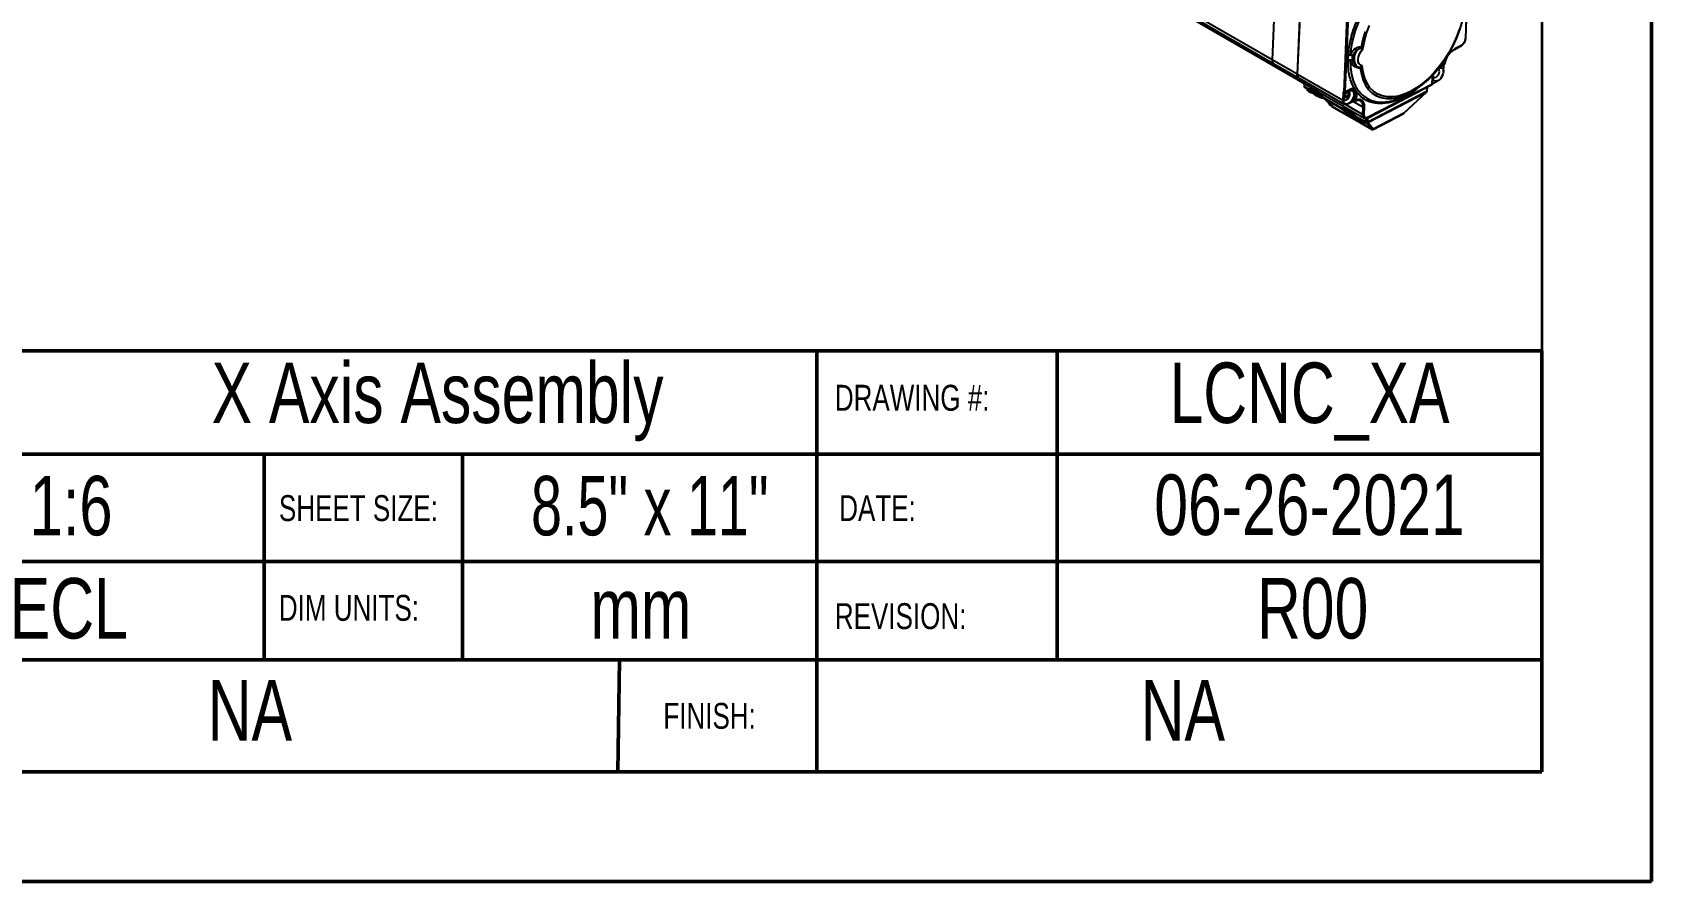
# Model space of a CAD drawing. Header units: millimetres. Extents: x 0 to 279, y 0 to 216.
# Drawn here: x 185.8 to 279.4, y 0 to 49.1 of the extents above; entities that cross this region are included whole.
import ezdxf

# ---------------------------------------------------------------- set-up
doc = ezdxf.new("R2010")
doc.units = ezdxf.units.MM
for name, color, linetype in [('PAGE_BORDER', 7, 'Continuous'), ('TITLE_BLOCK_BORDER', 7, 'Continuous'), ('TITLE_BLOCK_TEXT', 8, 'Continuous')]:
    doc.layers.add(name, color=color, linetype=linetype)
doc.styles.add('SLDTEXTSTYLE0', font='TXT', dxfattribs={"width": 0.75})
doc.styles.add('SLDTEXTSTYLE1', font='TXT', dxfattribs={"width": 0.7})

msp = doc.modelspace()

# ---------------------------------------------------------------- linework, layer by layer
at = {"color": 7, "linetype": 'Continuous', "lineweight": 50}
for p, q in [((279.4, 0), (279.4, 215.9)), ((0, 0), (279.4, 0))]:
    msp.add_line(p, q, dxfattribs=at)
at = {"color": 7, "linetype": 'Continuous', "lineweight": 25}
for p, q in [((257.455, 47.549), (250.207, 51.733)), ((250.293, 51.525), (257.541, 47.341)), ((257.665, 52.427), (257.455, 47.549)), ((259.103, 51.597), (258.893, 46.719)), ((258.928, 46.699), (259.138, 51.577)), ((251.41, 50.742), (258.658, 46.557)), ((261.778, 50.053), (261.591, 45.699)), ((261.685, 45.703), (261.872, 50.05)), ((268.65, 48.809), (268.723, 50.517)), ((268.001, 48.149), (268.354, 48.332)), ((268.37, 48.364), (268.017, 48.181)), ((258.893, 46.719), (257.455, 47.549)), ((257.541, 47.341), (258.979, 46.511)), ((267.143, 47.137), (267.396, 47.269)), ((267.362, 46.829), (267.35, 46.765)), ((267.362, 46.933), (267.376, 47.245)), ((267.368, 46.839), (267.386, 47.257)), ((267.376, 47.245), (267.377, 47.272)), ((267.386, 47.257), (267.386, 47.263)), ((258.658, 46.557), (260.096, 45.727)), ((261.533, 45.195), (258.928, 46.699)), ((259.014, 46.491), (261.619, 44.987)), ((259.314, 46.179), (259.308, 46.034)), ((259.332, 46), (259.567, 45.864)), ((259.337, 45.966), (259.613, 45.736)), ((259.579, 45.826), (259.345, 45.961)), ((259.621, 45.73), (259.345, 45.961)), ((262.998, 44.192), (266.675, 46.099)), ((266.685, 46.128), (263.014, 44.224)), ((266.423, 45.755), (266.432, 45.973)), ((266.707, 46.459), (266.694, 46.146)), ((266.713, 46.17), (266.727, 46.484)), ((266.713, 46.167), (267.065, 46.35)), ((267.124, 46.398), (267.073, 46.361)), ((259.942, 45.523), (259.582, 45.824)), ((259.613, 45.736), (259.621, 45.73)), ((259.621, 45.73), (260.017, 45.462)), ((259.674, 45.846), (260.29, 45.49)), ((259.691, 45.805), (260.307, 45.449)), ((260.017, 45.462), (259.942, 45.523)), ((260.131, 45.707), (262.771, 44.183)), ((260.131, 45.422), (260.167, 45.402)), ((260.393, 45.387), (261.453, 44.775)), ((260.4, 45.353), (260.759, 45.052)), ((260.408, 45.347), (260.767, 45.047)), ((260.409, 45.347), (260.408, 45.347)), ((260.408, 45.347), (261.464, 44.738)), ((260.695, 45.106), (260.791, 44.952)), ((260.754, 45.057), (260.782, 45.034)), ((260.767, 45.047), (260.759, 45.052)), ((261.552, 45.644), (261.533, 45.195)), ((261.599, 45.642), (261.584, 45.299)), ((261.68, 45.668), (261.945, 45.805)), ((261.961, 45.837), (261.697, 45.7)), ((261.829, 44.998), (262.182, 45.181)), ((261.926, 45.06), (262.19, 45.197)), ((262.121, 45.83), (262.12, 45.83)), ((262.182, 45.181), (262.203, 45.191)), ((262.19, 45.197), (262.212, 45.208)), ((262.209, 45.238), (262.223, 45.561)), ((262.341, 45.69), (262.228, 45.856)), ((262.266, 45.562), (262.252, 45.238)), ((262.337, 45.24), (262.351, 45.563)), ((262.985, 43.921), (266.383, 45.683)), ((266.39, 45.71), (262.993, 43.949)), ((265.06, 44.44), (266.408, 45.702)), ((266.383, 45.683), (265.075, 44.459)), ((265.286, 45.559), (265.571, 45.723)), ((266.399, 45.725), (266.39, 45.71)), ((266.403, 45.703), (266.412, 45.717)), ((260.82, 44.918), (260.905, 44.861)), ((260.905, 44.861), (263.206, 43.532)), ((260.905, 44.861), (260.909, 44.858)), ((260.909, 44.858), (263.21, 43.529)), ((261.828, 44.435), (261.468, 44.735)), ((261.56, 44.758), (262.176, 44.402)), ((261.577, 44.716), (262.193, 44.36)), ((262.017, 44.334), (262.052, 44.313)), ((262.279, 44.299), (262.868, 43.959)), ((262.285, 44.264), (262.645, 43.964)), ((262.294, 44.259), (262.881, 43.92)), ((262.294, 44.258), (262.294, 44.258)), ((262.294, 44.258), (262.653, 43.958)), ((262.703, 44.809), (262.685, 44.391)), ((262.779, 44.389), (262.797, 44.807)), ((263.29, 43.528), (265.062, 44.446)), ((265.075, 44.459), (263.303, 43.54)), ((262.64, 43.969), (262.665, 43.948)), ((262.881, 43.92), (262.888, 43.914)), ((263.206, 43.532), (262.888, 43.914)), ((262.993, 43.949), (262.985, 43.955)), ((263.303, 43.54), (262.985, 43.921)), ((263.21, 43.529), (263.206, 43.532))]:
    msp.add_line(p, q, dxfattribs=at)
at = {"color": 8, "linetype": 'Continuous', "lineweight": 25}
for p, q in [((268.703, 50.471), (268.63, 48.785)), ((267.412, 47.301), (267.173, 47.177)), ((259.332, 46), (259.339, 46.164)), ((259.345, 45.961), (259.337, 45.966)), ((266.409, 45.961), (266.399, 45.725)), ((266.714, 46.18), (266.984, 46.32)), ((260.002, 45.596), (259.889, 45.691)), ((260.796, 44.965), (260.73, 45.077)), ((261.599, 45.357), (261.609, 45.351)), ((261.859, 45.529), (261.609, 45.351)), ((261.65, 45.66), (261.634, 45.651)), ((262.685, 44.391), (261.687, 44.968)), ((262.703, 44.809), (262.118, 45.148)), ((261.538, 44.725), (261.569, 44.725)), ((261.887, 44.508), (261.774, 44.602)), ((262.868, 43.959), (262.876, 44.161)), ((262.985, 43.955), (262.995, 44.191)), ((262.653, 43.958), (262.645, 43.964))]:
    msp.add_line(p, q, dxfattribs=at)
at = {"color": 8, "linetype": 'Continuous', "lineweight": 25, "flags": 128}
for points in [[(268.218, 52.898), (268.11, 53.053), (267.893, 53.284), (267.643, 53.465), (267.363, 53.594), (267.055, 53.669), (266.725, 53.689), (266.377, 53.653), (266.014, 53.564), (265.643, 53.42), (265.266, 53.225), (264.89, 52.981), (264.519, 52.69), (264.158, 52.357), (263.811, 51.986), (263.483, 51.582), (263.178, 51.15), (262.901, 50.695), (262.654, 50.224), (262.441, 49.742), (262.265, 49.255), (262.127, 48.771), (262.03, 48.294), (261.975, 47.832)], [(261.962, 47.523), (261.979, 47.098), (262.038, 46.703), (262.139, 46.342), (262.281, 46.021), (262.461, 45.742), (262.678, 45.511), (262.928, 45.33), (263.209, 45.201), (263.516, 45.126), (263.808, 45.106)], [(262.551, 47.082), (262.613, 46.714), (262.715, 46.38), (262.857, 46.085), (263.035, 45.833), (263.248, 45.628), (263.493, 45.472), (263.766, 45.367), (264.063, 45.315), (264.382, 45.316), (264.524, 45.334)], [(262.223, 45.561), (262.22, 45.637), (262.204, 45.702), (262.175, 45.756), (262.135, 45.795), (262.086, 45.819), (262.028, 45.825), (261.965, 45.815), (261.929, 45.802)]]:
    msp.add_lwpolyline(points, dxfattribs=at)
at = {"color": 7, "linetype": 'Continuous', "lineweight": 25, "flags": 128}
for points in [[(264.524, 45.334), (264.716, 45.372), (265.062, 45.479), (265.416, 45.638), (265.771, 45.847), (266.123, 46.101), (266.468, 46.398), (266.801, 46.734), (267.117, 47.104), (267.412, 47.504), (267.681, 47.926), (267.922, 48.367), (268.131, 48.82), (268.304, 49.278), (268.441, 49.735), (268.538, 50.186)], [(262.836, 49.189), (262.7, 48.731), (262.603, 48.281)], [(268.29, 49.337), (268.125, 48.883), (267.923, 48.434), (267.689, 47.996), (267.425, 47.575), (267.136, 47.177), (266.825, 46.808), (266.496, 46.473), (266.155, 46.177), (265.806, 45.924), (265.454, 45.717), (265.105, 45.56), (264.762, 45.455), (264.432, 45.402), (264.118, 45.404), (263.825, 45.46), (263.557, 45.569), (263.318, 45.729), (263.112, 45.939), (262.941, 46.195), (262.807, 46.494), (262.713, 46.831), (262.661, 47.202)], [(262.703, 48.193), (262.791, 48.638), (262.919, 49.09), (263.085, 49.544)], [(262.661, 47.202), (262.559, 47.235), (262.483, 47.311), (262.438, 47.424), (262.427, 47.566), (262.451, 47.725), (262.508, 47.891), (262.594, 48.051), (262.703, 48.193)], [(266.76, 46.61), (266.764, 46.599), (266.801, 46.548), (266.86, 46.531), (266.932, 46.551), (267.005, 46.606), (267.068, 46.686), (267.112, 46.779), (267.13, 46.872)], [(267.13, 46.872), (267.119, 46.95), (267.081, 47.001), (267.045, 47.016)], [(267.097, 47.079), (267.134, 47.093), (267.242, 47.096), (267.322, 47.04), (267.362, 46.933)], [(266.984, 46.32), (266.876, 46.317), (266.796, 46.373), (266.756, 46.48), (266.762, 46.621), (266.792, 46.724)], [(259.461, 45.863), (259.489, 45.786), (259.57, 45.717)], [(259.57, 45.717), (259.692, 45.669), (259.722, 45.662)], [(261.812, 44.999), (261.755, 44.976), (261.701, 44.968), (261.651, 44.973), (261.608, 44.994), (261.574, 45.027), (261.549, 45.074), (261.536, 45.13), (261.533, 45.195)], [(261.581, 45.295), (261.586, 45.277), (261.624, 45.226), (261.683, 45.209), (261.754, 45.229), (261.827, 45.284), (261.89, 45.364), (261.934, 45.457), (261.952, 45.55)], [(261.584, 45.299), (261.636, 45.454), (261.724, 45.597), (261.837, 45.709), (261.957, 45.771), (262.064, 45.774), (262.145, 45.718), (262.185, 45.611), (262.179, 45.469), (262.127, 45.315), (262.039, 45.171), (261.926, 45.06)], [(261.952, 45.55), (261.941, 45.628), (261.904, 45.679), (261.845, 45.696), (261.815, 45.692)], [(261.847, 45.491), (261.84, 45.495), (261.835, 45.499), (261.832, 45.502), (261.831, 45.505), (261.831, 45.507), (261.833, 45.509), (261.837, 45.51), (261.842, 45.51)], [(262.117, 45.837), (262.132, 45.833), (262.156, 45.822)], [(262.797, 44.807), (262.794, 44.922), (262.772, 45.024), (262.734, 45.11), (262.679, 45.178), (262.611, 45.225), (262.53, 45.249), (262.44, 45.251), (262.343, 45.23)], [(262.528, 45.195), (262.529, 45.194), (262.549, 45.184)]]:
    msp.add_lwpolyline(points, dxfattribs=at)
at = {"color": 8, "linetype": 'Continuous', "lineweight": 25}
for centre, radius, start, end in [((268.619, 48.814), 0.031, 291.2139, 351.51063), ((267.982, 48.179), 0.0355, 302.75265, 3.26439), ((268.335, 48.362), 0.0354, 302.22647, 3.3085), ((267.355, 46.84), 0.0131, 302.58931, 354.75139), ((267.37, 47.26), 0.0155, 291.21521, 351.49712), ((267.376, 47.299), 0.036, 302.78787, 2.7471), ((259.099, 46.683), 0.21, 169.91545, 235.06862), ((258.957, 46.834), 0.131, 240.72149, 257.44861), ((259.348, 46.037), 0.04, 183.9924, 247.20553), ((260.212, 45.894), 0.203, 173.93727, 235.43346), ((266.682, 46.174), 0.031, 291.15252, 351.57201), ((267.057, 46.364), 0.0157, 300.12207, 351.79176), ((259.717, 45.839), 0.0432, 170.96474, 233.87318), ((259.975, 45.591), 0.075, 244.02481, 312.47249), ((260.34, 45.784), 0.377, 204.4965, 272.62864), ((260.332, 45.483), 0.0422, 170.0339, 233.97808), ((261.633, 45.694), 0.0337, 184.69545, 249.6487), ((261.661, 45.698), 0.036, 302.69798, 2.75414), ((261.925, 45.835), 0.036, 302.78787, 2.7471), ((262.173, 45.195), 0.0172, 301.35495, 4.18002), ((262.291, 45.23), 0.0396, 168.07199, 244.2646), ((262.312, 44.867), 0.395, 351.56926, 53.26866), ((265.958, 44.956), 0.869, 59.17303, 60.18119), ((266.385, 45.761), 0.0388, 291.2139, 351.51063), ((265.966, 44.971), 0.869, 59.17303, 60.18119), ((261.601, 44.75), 0.042, 169.93312, 234.9048), ((261.86, 44.505), 0.0774, 245.23937, 311.19624), ((262.225, 44.696), 0.377, 204.4965, 272.62864), ((262.217, 44.395), 0.0422, 170.0339, 233.97808), ((262.892, 44.355), 0.21, 169.91232, 235.09765), ((262.979, 44.222), 0.0354, 302.25754, 3.30591), ((265.047, 44.476), 0.0331, 297.8819, 329.33664)]:
    msp.add_arc(centre, radius, start, end, dxfattribs=at)
at = {"color": 7, "linetype": 'Continuous', "lineweight": 25}
for centre, radius, start, end in [((262.848, 47.611), 1.011, 168.53712, 186.53934), ((261.956, 47.581), 0.251, 85.62659, 113.05523), ((261.927, 47.484), 0.335, 61.06474, 102.07324), ((262.915, 47.61), 0.842, 168.53712, 186.53934), ((262.987, 47.612), 0.797, 144.03414, 211.04232), ((261.892, 47.834), 0.513, 28.74077, 45.3056), ((263.308, 47.914), 0.795, 152.55165, 159.00292), ((268.668, 47.099), 1.263, 121.01966, 170.20906), ((257.668, 47.515), 0.216, 170.96474, 233.87318), ((257.662, 47.513), 0.21, 169.93312, 234.9048), ((261.976, 47.309), 0.23, 63.64514, 125.23795), ((261.955, 47.282), 0.242, 88.4429, 117.41725), ((262.287, 47.091), 0.112, 81.30559, 134.72427), ((262.399, 47.014), 0.166, 24.26177, 43.60761), ((267.399, 47.324), 0.0267, 300.38171, 337.08585), ((258.78, 46.727), 0.209, 174.9169, 234.30296), ((258.774, 46.724), 0.203, 173.95253, 235.26733), ((259.141, 46.665), 0.216, 170.96474, 233.87318), ((259.391, 46.03), 0.0833, 177.53823, 230.13601), ((259.379, 45.994), 0.0469, 172.8239, 224.75174), ((260.253, 45.877), 0.209, 174.9169, 234.30296), ((266.665, 46.148), 0.0286, 314.5897, 355.19508), ((266.696, 46.488), 0.031, 291.15252, 351.57201), ((266.661, 46.937), 0.71, 310.66764, 345.96498), ((266.744, 46.886), 0.618, 307.92368, 348.70894), ((260.063, 45.532), 0.0833, 236.23842, 282.36935), ((260.866, 44.988), 0.0833, 205.79258, 235.88364), ((261.558, 45.244), 0.0549, 242.62426, 288.46891), ((261.577, 45.691), 0.0537, 242.24588, 294.34616), ((261.748, 45.155), 0.167, 186.4788, 283.43268), ((261.735, 45.137), 0.153, 180.22218, 289.6893), ((261.627, 45.717), 0.0407, 206.69885, 224.29993), ((261.633, 45.696), 0.0341, 178.30583, 188.53271), ((261.658, 45.651), 0.0235, 155.09517, 179.01895), ((261.692, 45.706), 0.00744, 201.84457, 306.94612), ((261.821, 45.011), 0.0157, 300.12207, 351.79176), ((261.623, 45.596), 0.247, 334.81705, 23.74683), ((262.074, 45.526), 0.319, 93.65869, 119.00677), ((261.932, 45.832), 0.0302, 246.08415, 295.37601), ((262.171, 45.884), 0.0637, 256.95473, 334.30756), ((262.193, 45.207), 0.0187, 299.94458, 1.08214), ((262.231, 45.188), 0.0544, 67.74017, 114.11983), ((262.3, 45.232), 0.0912, 176.72954, 195.64899), ((262.245, 45.512), 0.0544, 67.74017, 114.11983), ((262.293, 45.339), 0.109, 247.74017, 294.11983), ((262.284, 45.759), 0.089, 251.66746, 309.41224), ((261.844, 45.584), 0.422, 356.99107, 12.36972), ((262.307, 45.663), 0.109, 247.74017, 294.11983), ((262.346, 45.238), 0.00855, 168.67303, 249.59869), ((261.876, 45.588), 0.476, 356.99107, 12.36972), ((263.698, 48.102), 2.998, 272.10537, 301.98987), ((266.333, 45.711), 0.0572, 330.20297, 359.12928), ((266.331, 45.744), 0.0833, 313.10467, 329.94294), ((266.34, 45.759), 0.0833, 329.94294, 357.53823), ((262.735, 44.486), 0.107, 242.24588, 294.34616), ((262.753, 44.904), 0.107, 242.24588, 294.34616), ((262.662, 43.905), 0.0469, 172.8239, 224.75174), ((262.914, 43.953), 0.0469, 172.8239, 224.75174), ((262.93, 44.077), 0.134, 242.24588, 294.34616), ((262.914, 43.995), 0.082, 246.41472, 330.98793), ((262.921, 43.989), 0.082, 246.41472, 330.98793), ((262.936, 43.95), 0.0572, 330.20297, 359.12928), ((263.275, 43.557), 0.0331, 297.8819, 329.33664)]:
    msp.add_arc(centre, radius, start, end, dxfattribs=at)
for points, knots in [([(261.857, 47.812), (261.873, 47.971), (261.905, 48.29), (262.011, 48.793), (262.158, 49.307), (262.352, 49.828), (262.585, 50.344), (262.853, 50.841), (263.15, 51.317), (263.369, 51.609), (263.478, 51.754)], [0, 0, 0, 0, 0.123286, 0.246553, 0.373296, 0.5, 0.626743, 0.753448, 0.876733, 1, 1, 1, 1]), ([(268.63, 48.785), (268.625, 48.746), (268.618, 48.687), (268.584, 48.603), (268.561, 48.56), (268.548, 48.539), (268.547, 48.537), (268.521, 48.497), (268.478, 48.443), (268.432, 48.404), (268.408, 48.387), (268.393, 48.376), (268.378, 48.368), (268.37, 48.364)], [0, 0, 0, 0, 0.239396, 0.369568, 0.499903, 0.500532, 0.505193, 0.517877, 0.759375, 0.879575, 0.885602, 0.93951, 1, 1, 1, 1]), ([(268.525, 48.487), (268.549, 48.521), (268.6, 48.597), (268.64, 48.712), (268.647, 48.783), (268.65, 48.809)], [0, 0, 0, 0, 0.343358, 0.753371, 1, 1, 1, 1]), ([(261.975, 47.832), (262.006, 47.9), (262.068, 48.038), (262.191, 48.145), (262.253, 48.198)], [0, 0, 0, 0, 0.499327, 1, 1, 1, 1]), ([(262.342, 48.08), (262.284, 48.036), (262.173, 47.95), (262.117, 47.833), (262.09, 47.778)], [0, 0, 0, 0, 0.52405, 1, 1, 1, 1]), ([(262.253, 48.198), (262.279, 48.217), (262.329, 48.252), (262.417, 48.287), (262.495, 48.3), (262.558, 48.295), (262.588, 48.285), (262.603, 48.281)], [0, 0, 0, 0, 0.260979, 0.499861, 0.750194, 0.878746, 1, 1, 1, 1]), ([(262.566, 48.199), (262.557, 48.2), (262.539, 48.202), (262.499, 48.194), (262.425, 48.161), (262.376, 48.113), (262.342, 48.08)], [0, 0, 0, 0, 0.097616, 0.214511, 0.460745, 1, 1, 1, 1]), ([(262.703, 48.193), (262.683, 48.191), (262.643, 48.187), (262.591, 48.195), (262.566, 48.199)], [0, 0, 0, 0, 0.516283, 1, 1, 1, 1]), ([(262.603, 48.281), (262.623, 48.266), (262.665, 48.234), (262.69, 48.207), (262.703, 48.193)], [0, 0, 0, 0, 0.480833, 1, 1, 1, 1]), ([(267.44, 47.317), (267.446, 47.347), (267.462, 47.435), (267.517, 47.587), (267.575, 47.714), (267.616, 47.77), (267.618, 47.773)], [0, 0, 0, 0, 0.200825, 0.588299, 0.977647, 1, 1, 1, 1]), ([(267.618, 47.773), (267.653, 47.824), (267.726, 47.93), (267.855, 48.056), (267.949, 48.122), (267.996, 48.146), (268.001, 48.149)], [0, 0, 0, 0, 0.31599, 0.65018, 0.964594, 1, 1, 1, 1]), ([(268.354, 48.332), (268.373, 48.344), (268.429, 48.377), (268.491, 48.432), (268.521, 48.481), (268.525, 48.487)], [0, 0, 0, 0, 0.316427, 0.906469, 1, 1, 1, 1]), ([(262.228, 45.856), (262.168, 45.967), (262.048, 46.188), (261.929, 46.585), (261.853, 47.018), (261.847, 47.337), (261.844, 47.496)], [0, 0, 0, 0, 0.249052, 0.499997, 0.750018, 1, 1, 1, 1]), ([(262.209, 47.17), (262.151, 47.221), (262.037, 47.322), (261.987, 47.456), (261.962, 47.523)], [0, 0, 0, 0, 0.500493, 1, 1, 1, 1]), ([(262.078, 47.515), (262.1, 47.458), (262.147, 47.34), (262.25, 47.249), (262.304, 47.202)], [0, 0, 0, 0, 0.47595, 1, 1, 1, 1]), ([(262.551, 47.082), (262.536, 47.078), (262.505, 47.071), (262.441, 47.071), (262.364, 47.086), (262.28, 47.12), (262.233, 47.153), (262.209, 47.17)], [0, 0, 0, 0, 0.122233, 0.252767, 0.503672, 0.740978, 1, 1, 1, 1]), ([(262.304, 47.202), (262.336, 47.179), (262.382, 47.145), (262.453, 47.127), (262.492, 47.124), (262.511, 47.127), (262.52, 47.128)], [0, 0, 0, 0, 0.537778, 0.784243, 0.901855, 1, 1, 1, 1]), ([(262.52, 47.128), (262.546, 47.137), (262.599, 47.154), (262.64, 47.186), (262.661, 47.202)], [0, 0, 0, 0, 0.483717, 1, 1, 1, 1]), ([(262.661, 47.202), (262.646, 47.177), (262.618, 47.127), (262.573, 47.097), (262.551, 47.082)], [0, 0, 0, 0, 0.519167, 1, 1, 1, 1]), ([(267.362, 46.933), (267.363, 46.924), (267.365, 46.907), (267.365, 46.884), (267.364, 46.864), (267.363, 46.847), (267.362, 46.835), (267.362, 46.829)], [0, 0, 0, 0, 0.263362, 0.528593, 0.670872, 0.835296, 1, 1, 1, 1]), ([(267.396, 47.269), (267.403, 47.273), (267.418, 47.283), (267.433, 47.303), (267.439, 47.317), (267.441, 47.322)], [0, 0, 0, 0, 0.365213, 0.758244, 1, 1, 1, 1]), ([(267.424, 47.313), (267.428, 47.315), (267.437, 47.318), (267.443, 47.326), (267.441, 47.336), (267.433, 47.343), (267.429, 47.347)], [0, 0, 0, 0, 0.245647, 0.494096, 0.745504, 1, 1, 1, 1]), ([(267.439, 47.32), (267.439, 47.319), (267.439, 47.316), (267.433, 47.314), (267.426, 47.313), (267.424, 47.313)], [0, 0, 0, 0, 0.133962, 0.626345, 1, 1, 1, 1]), ([(266.671, 46.098), (266.673, 46.098), (266.678, 46.1), (266.684, 46.111), (266.685, 46.122), (266.685, 46.128)], [0, 0, 0, 0, 0.159375, 0.585214, 1, 1, 1, 1]), ([(266.677, 46.1), (266.683, 46.106), (266.696, 46.118), (266.71, 46.143), (266.712, 46.162), (266.713, 46.17)], [0, 0, 0, 0, 0.293137, 0.682456, 1, 1, 1, 1]), ([(266.685, 46.128), (266.686, 46.124), (266.687, 46.116), (266.685, 46.106), (266.68, 46.104), (266.678, 46.103)], [0, 0, 0, 0, 0.339602, 0.788448, 1, 1, 1, 1]), ([(266.748, 46.665), (266.746, 46.659), (266.72, 46.588), (266.713, 46.52), (266.707, 46.459)], [0, 0, 0, 0, 0.094705, 1, 1, 1, 1]), ([(267.073, 46.361), (267.065, 46.357), (267.049, 46.348), (267.026, 46.336), (267.005, 46.327), (266.991, 46.322), (266.984, 46.32)], [0, 0, 0, 0, 0.263187, 0.527527, 0.763187, 1, 1, 1, 1]), ([(259.565, 45.839), (259.57, 45.835), (259.577, 45.83), (259.594, 45.823), (259.62, 45.818), (259.654, 45.821), (259.678, 45.81), (259.69, 45.805)], [0, 0, 0, 0, 0.137974, 0.208659, 0.357514, 0.666328, 1, 1, 1, 1]), ([(259.567, 45.864), (259.567, 45.864), (259.569, 45.863), (259.573, 45.863), (259.58, 45.863), (259.595, 45.866), (259.625, 45.867), (259.655, 45.854), (259.674, 45.846)], [0, 0, 0, 0, 0.006443, 0.040921, 0.125461, 0.209052, 0.502207, 1, 1, 1, 1]), ([(259.579, 45.826), (259.576, 45.829), (259.571, 45.834), (259.567, 45.847), (259.567, 45.858), (259.567, 45.864)], [0, 0, 0, 0, 0.3337, 0.611807, 1, 1, 1, 1]), ([(259.582, 45.824), (259.581, 45.824), (259.58, 45.825), (259.579, 45.826), (259.579, 45.826), (259.579, 45.826)], [0, 0, 0, 0, 0.5927798, 0.813426, 1, 1, 1, 1]), ([(259.582, 45.824), (259.584, 45.823), (259.588, 45.821), (259.597, 45.817), (259.606, 45.815), (259.613, 45.813), (259.617, 45.813), (259.618, 45.813), (259.619, 45.813), (259.619, 45.813), (259.619, 45.813), (259.619, 45.813), (259.631, 45.812), (259.642, 45.812), (259.653, 45.813)], [0, 0, 0, 0, 0.1291505, 0.2147984, 0.4147051, 0.4851229, 0.5210122, 0.5400745, 0.5498018, 0.5510257, 0.5516382, 0.551737, 0.5530145, 1, 1, 1, 1]), ([(259.666, 45.813), (259.664, 45.813), (259.66, 45.812), (259.656, 45.813), (259.653, 45.813)], [0, 0, 0, 0, 0.312874, 1, 1, 1, 1]), ([(260, 45.622), (259.999, 45.616), (259.996, 45.578), (260.032, 45.515), (260.07, 45.462), (260.101, 45.444), (260.104, 45.442)], [0, 0, 0, 0, 0.085446, 0.516634, 0.963635, 1, 1, 1, 1]), ([(260.193, 45.39), (260.195, 45.389), (260.235, 45.366), (260.31, 45.349), (260.382, 45.348), (260.405, 45.348)], [0, 0, 0, 0, 0.032388, 0.685489, 1, 1, 1, 1]), ([(260.29, 45.49), (260.309, 45.477), (260.337, 45.457), (260.363, 45.425), (260.374, 45.41), (260.381, 45.401), (260.387, 45.393), (260.391, 45.389), (260.392, 45.388), (260.393, 45.387), (260.393, 45.387)], [0, 0, 0, 0, 0.497705, 0.748642, 0.791452, 0.874487, 0.958919, 0.984618, 0.993517, 1, 1, 1, 1]), ([(260.307, 45.449), (260.321, 45.441), (260.342, 45.428), (260.368, 45.404), (260.376, 45.39), (260.381, 45.382)], [0, 0, 0, 0, 0.485356, 0.719786, 1, 1, 1, 1]), ([(260.381, 45.382), (260.381, 45.382), (260.383, 45.377), (260.385, 45.371), (260.39, 45.364), (260.394, 45.358), (260.399, 45.353), (260.405, 45.349), (260.409, 45.347)], [0, 0, 0, 0, 0.046514, 0.284468, 0.464069, 0.609409, 0.729072, 1, 1, 1, 1]), ([(260.393, 45.387), (260.394, 45.38), (260.395, 45.369), (260.4, 45.356), (260.405, 45.35), (260.408, 45.347)], [0, 0, 0, 0, 0.388333, 0.666405, 1, 1, 1, 1]), ([(260.409, 45.347), (260.409, 45.347), (260.409, 45.347), (260.409, 45.347), (260.408, 45.347)], [0, 0, 0, 0, 0.502367, 1, 1, 1, 1]), ([(260.767, 45.047), (260.805, 45.014), (260.881, 44.948), (260.93, 44.89), (260.916, 44.878), (260.871, 44.893), (260.837, 44.91), (260.82, 44.918)], [0, 0, 0, 0, 0.276487, 0.552324, 0.797194, 0.901534, 1, 1, 1, 1]), ([(260.792, 44.952), (260.791, 44.953), (260.789, 44.956), (260.793, 44.961), (260.796, 44.965)], [0, 0, 0, 0, 0.313793, 1, 1, 1, 1]), ([(261.591, 45.699), (261.581, 45.694), (261.567, 45.686), (261.555, 45.665), (261.553, 45.651), (261.552, 45.644)], [0, 0, 0, 0, 0.499643, 0.758209, 1, 1, 1, 1]), ([(261.575, 45.192), (261.575, 45.198), (261.575, 45.209), (261.575, 45.23), (261.577, 45.254), (261.581, 45.279), (261.583, 45.294), (261.584, 45.299)], [0, 0, 0, 0, 0.164416, 0.32912, 0.592279, 0.856682, 1, 1, 1, 1]), ([(261.582, 45.136), (261.58, 45.145), (261.577, 45.163), (261.576, 45.182), (261.575, 45.192)], [0, 0, 0, 0, 0.4978978, 1, 1, 1, 1]), ([(261.591, 45.699), (261.592, 45.699), (261.595, 45.699), (261.598, 45.698), (261.599, 45.697)], [0, 0, 0, 0, 0.53686, 1, 1, 1, 1]), ([(261.599, 45.642), (261.598, 45.649), (261.594, 45.666), (261.597, 45.681), (261.598, 45.689)], [0, 0, 0, 0, 0.42174, 1, 1, 1, 1]), ([(261.598, 45.689), (261.598, 45.69), (261.598, 45.691), (261.599, 45.691), (261.599, 45.691), (261.6, 45.691), (261.6, 45.691), (261.6, 45.691)], [0, 0, 0, 0, 0.672578, 0.86906, 0.939725, 0.97061, 1, 1, 1, 1]), ([(261.599, 45.697), (261.606, 45.695), (261.62, 45.69), (261.645, 45.69), (261.668, 45.694), (261.679, 45.7), (261.685, 45.703)], [0, 0, 0, 0, 0.259845, 0.513049, 0.759726, 1, 1, 1, 1]), ([(261.685, 45.703), (261.681, 45.7), (261.672, 45.693), (261.653, 45.687), (261.632, 45.685), (261.613, 45.687), (261.604, 45.69), (261.6, 45.691)], [0, 0, 0, 0, 0.168775, 0.391842, 0.668391, 0.827478, 1, 1, 1, 1]), ([(261.609, 45.351), (261.658, 45.362), (261.733, 45.378), (261.804, 45.428), (261.834, 45.464), (261.843, 45.482), (261.847, 45.491)], [0, 0, 0, 0, 0.506837, 0.782446, 0.897389, 1, 1, 1, 1]), ([(261.622, 45.663), (261.63, 45.661), (261.645, 45.657), (261.665, 45.661), (261.676, 45.666), (261.68, 45.668)], [0, 0, 0, 0, 0.399158, 0.785601, 1, 1, 1, 1]), ([(261.842, 45.51), (261.831, 45.493), (261.809, 45.46), (261.777, 45.438), (261.761, 45.428)], [0, 0, 0, 0, 0.520434, 1, 1, 1, 1]), ([(261.836, 45.009), (261.828, 45.006), (261.811, 44.999), (261.795, 44.995), (261.786, 44.993)], [0, 0, 0, 0, 0.497885, 1, 1, 1, 1]), ([(261.926, 45.06), (261.918, 45.054), (261.902, 45.043), (261.879, 45.03), (261.857, 45.018), (261.843, 45.012), (261.836, 45.009)], [0, 0, 0, 0, 0.263372, 0.528613, 0.763904, 1, 1, 1, 1]), ([(262.228, 45.856), (262.21, 45.864), (262.188, 45.874), (262.146, 45.881), (262.081, 45.885), (262.011, 45.857), (261.961, 45.837)], [0, 0, 0, 0, 0.25043, 0.292267, 0.501113, 1, 1, 1, 1]), ([(262.156, 45.822), (262.18, 45.805), (262.226, 45.771), (262.246, 45.707), (262.256, 45.675)], [0, 0, 0, 0, 0.501698, 1, 1, 1, 1]), ([(262.186, 45.193), (262.193, 45.195), (262.206, 45.2), (262.238, 45.202), (262.264, 45.199), (262.281, 45.197)], [0, 0, 0, 0, 0.237548, 0.495781, 1, 1, 1, 1]), ([(262.195, 45.679), (262.195, 45.679), (262.21, 45.657), (262.214, 45.607), (262.213, 45.559), (262.213, 45.549)], [0, 0, 0, 0, 0.000188, 0.796516, 1, 1, 1, 1]), ([(262.28, 45.193), (262.266, 45.197), (262.242, 45.203), (262.221, 45.206), (262.212, 45.208)], [0, 0, 0, 0, 0.584354, 1, 1, 1, 1]), ([(262.285, 45.192), (262.289, 45.191), (262.297, 45.19), (262.311, 45.191), (262.32, 45.198), (262.325, 45.202)], [0, 0, 0, 0, 0.283436, 0.544941, 1, 1, 1, 1]), ([(262.323, 45.198), (262.318, 45.195), (262.308, 45.189), (262.296, 45.192), (262.291, 45.193)], [0, 0, 0, 0, 0.496949, 1, 1, 1, 1]), ([(262.307, 45.191), (262.329, 45.197), (262.392, 45.216), (262.47, 45.219), (262.513, 45.197), (262.528, 45.189)], [0, 0, 0, 0, 0.248661, 0.729745, 1, 1, 1, 1]), ([(261.451, 44.75), (261.455, 44.747), (261.463, 44.742), (261.48, 44.735), (261.505, 44.73), (261.539, 44.732), (261.563, 44.722), (261.576, 44.716)], [0, 0, 0, 0, 0.137974, 0.208659, 0.357514, 0.666328, 1, 1, 1, 1]), ([(261.453, 44.775), (261.453, 44.769), (261.452, 44.759), (261.457, 44.746), (261.461, 44.74), (261.464, 44.738)], [0, 0, 0, 0, 0.388193, 0.6663, 1, 1, 1, 1]), ([(261.453, 44.775), (261.453, 44.775), (261.455, 44.774), (261.459, 44.774), (261.466, 44.775), (261.481, 44.777), (261.511, 44.779), (261.541, 44.766), (261.56, 44.758)], [0, 0, 0, 0, 0.006443, 0.040921, 0.125461, 0.209052, 0.502207, 1, 1, 1, 1]), ([(261.464, 44.738), (261.464, 44.737), (261.465, 44.737), (261.466, 44.736), (261.467, 44.736), (261.468, 44.735)], [0, 0, 0, 0, 0.185176, 0.40458, 1, 1, 1, 1]), ([(261.468, 44.735), (261.47, 44.734), (261.474, 44.732), (261.483, 44.728), (261.491, 44.726), (261.499, 44.725), (261.502, 44.725), (261.504, 44.724), (261.505, 44.724), (261.505, 44.724), (261.505, 44.724), (261.505, 44.724), (261.516, 44.723), (261.527, 44.724), (261.538, 44.725)], [0, 0, 0, 0, 0.12915, 0.214798, 0.414705, 0.485123, 0.521012, 0.540074, 0.549802, 0.551026, 0.551638, 0.551737, 0.553014, 1, 1, 1, 1]), ([(261.551, 44.725), (261.55, 44.724), (261.546, 44.724), (261.541, 44.724), (261.538, 44.724)], [0, 0, 0, 0, 0.332785, 1, 1, 1, 1]), ([(262.629, 43.872), (262.601, 43.888), (262.545, 43.921), (262.445, 43.985), (262.335, 44.058), (262.175, 44.168), (261.988, 44.305), (261.881, 44.391), (261.828, 44.435)], [0, 0, 0, 0, 0.09612, 0.196255, 0.311219, 0.438754, 0.719159, 1, 1, 1, 1]), ([(261.885, 44.533), (261.885, 44.527), (261.882, 44.49), (261.918, 44.426), (261.955, 44.373), (261.987, 44.355), (261.989, 44.354)], [0, 0, 0, 0, 0.085446, 0.516634, 0.963635, 1, 1, 1, 1]), ([(262.079, 44.302), (262.081, 44.3), (262.12, 44.277), (262.196, 44.26), (262.267, 44.26), (262.291, 44.26)], [0, 0, 0, 0, 0.032388, 0.685489, 1, 1, 1, 1]), ([(262.176, 44.402), (262.194, 44.388), (262.222, 44.368), (262.248, 44.337), (262.26, 44.321), (262.267, 44.313), (262.273, 44.305), (262.277, 44.3), (262.278, 44.299), (262.279, 44.299), (262.279, 44.299)], [0, 0, 0, 0, 0.497705, 0.748642, 0.791452, 0.874487, 0.958919, 0.984618, 0.993517, 1, 1, 1, 1]), ([(262.192, 44.361), (262.207, 44.352), (262.228, 44.339), (262.253, 44.315), (262.262, 44.301), (262.266, 44.294)], [0, 0, 0, 0, 0.485356, 0.719786, 1, 1, 1, 1]), ([(262.266, 44.294), (262.267, 44.293), (262.268, 44.289), (262.271, 44.282), (262.275, 44.275), (262.279, 44.27), (262.285, 44.264), (262.29, 44.261), (262.294, 44.258)], [0, 0, 0, 0, 0.046514, 0.284468, 0.464069, 0.609409, 0.729072, 1, 1, 1, 1]), ([(262.279, 44.299), (262.279, 44.292), (262.28, 44.281), (262.286, 44.267), (262.291, 44.262), (262.294, 44.259)], [0, 0, 0, 0, 0.388333, 0.666405, 1, 1, 1, 1]), ([(262.294, 44.258), (262.294, 44.258), (262.294, 44.258), (262.294, 44.258), (262.294, 44.259)], [0, 0, 0, 0, 0.502367, 1, 1, 1, 1]), ([(262.772, 44.184), (262.801, 44.172), (262.859, 44.149), (262.939, 44.165), (262.984, 44.186), (262.998, 44.192)], [0, 0, 0, 0, 0.4095066, 0.8265926, 1, 1, 1, 1]), ([(263.014, 44.224), (262.983, 44.212), (262.935, 44.193), (262.879, 44.2), (262.854, 44.211), (262.842, 44.22), (262.841, 44.221), (262.819, 44.237), (262.794, 44.273), (262.783, 44.32), (262.78, 44.345), (262.779, 44.362), (262.779, 44.379), (262.779, 44.389)], [0, 0, 0, 0, 0.239396, 0.369568, 0.499903, 0.500532, 0.505193, 0.517877, 0.759375, 0.879575, 0.885602, 0.93951, 1, 1, 1, 1]), ([(262.653, 43.958), (262.695, 43.921), (262.781, 43.847), (262.816, 43.798), (262.797, 43.791), (262.759, 43.804), (262.703, 43.83), (262.653, 43.858), (262.629, 43.872)], [0, 0, 0, 0, 0.280849, 0.561262, 0.6888, 0.803768, 0.906667, 1, 1, 1, 1])]:
    msp.add_open_spline(points, degree=3, knots=knots, dxfattribs=at)
for points in [[(262.09, 47.778), (262.073, 47.789), (262.04, 47.812), (261.996, 47.825), (261.975, 47.832)], [(261.962, 47.523), (261.984, 47.526), (262.027, 47.531), (262.061, 47.52), (262.078, 47.515)], [(260.796, 44.965), (260.798, 44.955), (260.801, 44.936), (260.814, 44.924), (260.82, 44.918)], [(261.634, 45.651), (261.628, 45.648), (261.616, 45.643), (261.605, 45.642), (261.599, 45.642)], [(262.888, 43.914), (262.896, 43.91), (262.911, 43.902), (262.938, 43.9), (262.964, 43.906), (262.978, 43.916), (262.985, 43.921)], [(263.206, 43.532), (263.214, 43.528), (263.229, 43.521), (263.256, 43.519), (263.282, 43.525), (263.296, 43.535), (263.303, 43.54)]]:
    msp.add_open_spline(points, degree=3, dxfattribs=at)
at = {"color": 8, "linetype": 'Continuous', "lineweight": 25}
for points, knots in [([(265.948, 45.985), (265.849, 45.901), (265.538, 45.634), (264.988, 45.322), (264.33, 45.07), (263.706, 44.99), (263.153, 45.078), (262.686, 45.305), (262.454, 45.564), (262.341, 45.69)], [0, 0, 0, 0, 0.072374, 0.229183, 0.389015, 0.548847, 0.705655, 0.856747, 1, 1, 1, 1]), ([(259.684, 45.801), (259.675, 45.801), (259.66, 45.802), (259.635, 45.806), (259.614, 45.811), (259.596, 45.816), (259.587, 45.821), (259.582, 45.824)], [0, 0, 0, 0, 0.270865, 0.503395, 0.694275, 0.847216, 1, 1, 1, 1]), ([(260.873, 44.956), (260.872, 44.951), (260.87, 44.942), (260.841, 44.947), (260.81, 44.959), (260.796, 44.965)], [0, 0, 0, 0, 0.320575, 0.677341, 1, 1, 1, 1]), ([(261.761, 45.428), (261.755, 45.423), (261.71, 45.387), (261.656, 45.367), (261.609, 45.351)], [0, 0, 0, 0, 0.137551, 1, 1, 1, 1]), ([(262.343, 45.23), (262.341, 45.223), (262.336, 45.21), (262.328, 45.202), (262.323, 45.198)], [0, 0, 0, 0, 0.497164, 1, 1, 1, 1]), ([(262.325, 45.202), (262.329, 45.206), (262.336, 45.214), (262.341, 45.225), (262.343, 45.23)], [0, 0, 0, 0, 0.568547, 1, 1, 1, 1]), ([(261.569, 44.713), (261.561, 44.713), (261.545, 44.713), (261.521, 44.717), (261.5, 44.722), (261.482, 44.728), (261.472, 44.733), (261.468, 44.735)], [0, 0, 0, 0, 0.271676, 0.503948, 0.694615, 0.847386, 1, 1, 1, 1]), ([(262.616, 43.911), (262.591, 43.926), (262.54, 43.956), (262.453, 44.017), (262.36, 44.086), (262.23, 44.19), (262.123, 44.28), (262.071, 44.333), (262.064, 44.34)], [0, 0, 0, 0, 0.126781, 0.262774, 0.40752, 0.574348, 0.943502, 1, 1, 1, 1]), ([(262.767, 43.875), (262.768, 43.873), (262.774, 43.861), (262.759, 43.856), (262.73, 43.857), (262.683, 43.874), (262.638, 43.899), (262.616, 43.911)], [0, 0, 0, 0, 0.037662, 0.317173, 0.559713, 0.78757, 1, 1, 1, 1])]:
    msp.add_open_spline(points, degree=3, knots=knots, dxfattribs=at)
at = {"layer": 'PAGE_BORDER', "lineweight": 35}
for p in [(273.05, 209.55), (6.35, 6.35)]:
    msp.add_line(p, (273.05, 6.35), dxfattribs=at)
at = {"layer": 'TITLE_BLOCK_BORDER', "lineweight": 50}
for p, q in [((273.05, 30.708), (166.18, 30.708)), ((231.126, 30.708), (231.126, 6.35)), ((245.03, 30.708), (245.03, 12.839)), ((273.05, 30.708), (273.05, 6.35)), ((273.05, 24.733), (166.18, 24.733)), ((199.16, 24.733), (199.16, 12.839)), ((210.638, 24.733), (210.638, 12.839)), ((273.05, 18.518), (166.18, 18.518)), ((166.36, 12.839), (273.05, 12.839)), ((219.705, 12.839), (219.615, 6.35)), ((166.18, 6.35), (273.05, 6.35))]:
    msp.add_line(p, q, dxfattribs=at)

# ---------------------------------------------------------------- texts
at = {"layer": 'TITLE_BLOCK_TEXT'}
for s, insert, char_height, attachment_point, style in [('X Axis Assembly', (209.188, 30.034), 3.5, 2, 'SLDTEXTSTYLE0'), ('LCNC_XA', (259.616, 30.034), 3.5, 2, 'SLDTEXTSTYLE0'), ('DRAWING #:', (232.164, 28.746), 1.5, 1, 'SLDTEXTSTYLE0'), ('1:6', (187.992, 23.476), 3.4396, 2, 'SLDTEXTSTYLE0'), ('8.5" x 11"', (221.463, 23.476), 3.4396, 2, 'SLDTEXTSTYLE1'), ('06-26-2021', (259.614, 23.556), 3.5, 2, 'SLDTEXTSTYLE0'), ('SHEET SIZE:', (200.013, 22.361), 1.5, 1, 'SLDTEXTSTYLE0'), ('DATE:', (232.417, 22.361), 1.5, 1, 'SLDTEXTSTYLE0'), ('ECL', (187.863, 17.566), 3.5, 2, 'SLDTEXTSTYLE0'), ('R00', (259.795, 17.566), 3.5, 2, 'SLDTEXTSTYLE0'), ('DIM UNITS:', (200.008, 16.591), 1.5, 1, 'SLDTEXTSTYLE0'), ('mm', (220.946, 17.566), 3.5, 2, 'SLDTEXTSTYLE0'), ('REVISION:', (232.164, 16.111), 1.5, 1, 'SLDTEXTSTYLE0'), ('NA', (198.333, 11.664), 3.5, 2, 'SLDTEXTSTYLE0'), ('NA', (252.288, 11.664), 3.5, 2, 'SLDTEXTSTYLE0'), ('FINISH:', (222.245, 10.342), 1.5, 1, 'SLDTEXTSTYLE0')]:
    msp.add_mtext(s, dxfattribs=dict(at, insert=insert, char_height=char_height, attachment_point=attachment_point, style=style))

doc.saveas('drawing.dxf')
